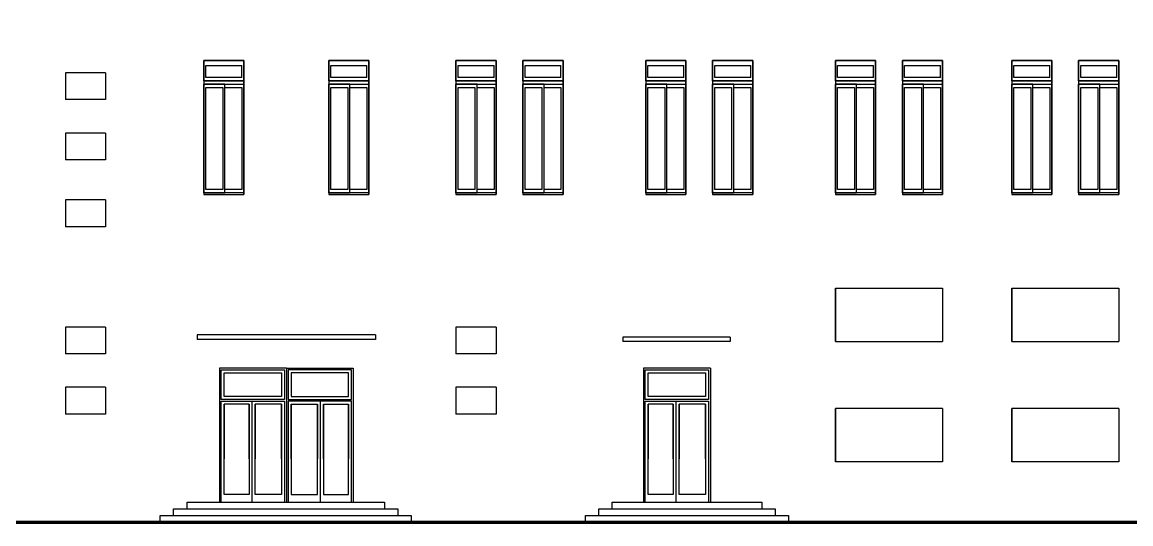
# Model space of a CAD drawing. Extents: x -55219 to 470149, y 494712 to 780039.
# Drawn here: x 107758 to 132595, y 550286 to 561537 of the extents above; entities that cross this region are included whole.
import ezdxf

# ---------------------------------------------------------------- set-up
doc = ezdxf.new("R2010")
doc.units = 0
doc.header["$LTSCALE"] = 1500
doc.header["$MEASUREMENT"] = 0
doc.layers.add('LVTRY', color=6, linetype='CONTINUOUS')

# ---------------------------------------------------------------- blocks, each defined once
blk = doc.blocks.new('A$C217B456C')
at = {"layer": 'LVTRY', "color": 7}
for p, q in [((0, 16625), (900, 16625)), ((0, 16625), (900, 16625)), ((900, 16625), (0, 16625)), ((0, 16625), (900, 16625)), ((0, 16625), (900, 16625)), ((0, 16625), (0, 14525)), ((0, 16175), (0, 16625)), ((0, 16625), (0, 16175)), ((0, 16625), (0, 16175)), ((0, 16625), (0, 16175)), ((0, 16625), (0, 16175)), ((47, 16513), (853, 16513)), ((47, 16513), (853, 16513)), ((47, 16250), (47, 16513)), ((47, 16250), (47, 16513)), ((853, 16250), (853, 16513)), ((853, 16250), (853, 16513)), ((900, 16625), (900, 14525)), ((900, 16625), (900, 16175)), ((900, 16175), (900, 16625)), ((900, 16625), (900, 16175)), ((900, 16175), (900, 16625)), ((900, 16175), (900, 16625)), ((900, 16175), (0, 16175)), ((0, 16175), (900, 16175)), ((0, 16175), (900, 16175)), ((0, 16175), (0, 14525)), ((0, 16175), (0, 14525)), ((853, 16250), (47, 16250)), ((853, 16250), (47, 16250)), ((900, 14525), (900, 16175)), ((900, 14525), (900, 16175)), ((0, 16100), (900, 16100)), ((0, 16100), (900, 16100)), ((0, 14563), (0, 16100)), ((0, 16100), (0, 14563)), ((0, 16100), (0, 14563)), ((474, 16100), (0, 16100)), ((47, 14638), (47, 16025)), ((47, 14638), (47, 16025)), ((47, 16025), (426, 16025)), ((47, 16025), (426, 16025)), ((426, 16025), (426, 14638)), ((426, 16025), (426, 14638)), ((474, 14563), (474, 16100)), ((474, 14563), (474, 16100)), ((474, 16025), (853, 16025)), ((474, 16025), (853, 16025)), ((853, 16025), (853, 14638)), ((853, 16025), (853, 14638)), ((900, 16100), (900, 14563)), ((900, 16100), (900, 14563)), ((900, 14563), (0, 14563)), ((900, 14563), (0, 14563)), ((0, 14563), (474, 14563)), ((0, 14525), (900, 14525)), ((0, 14525), (900, 14525)), ((0, 14525), (900, 14525)), ((426, 14638), (47, 14638)), ((426, 14638), (47, 14638)), ((853, 14638), (474, 14638)), ((853, 14638), (474, 14638)), ((900, 14525), (900, 14525)), ((900, 11025), (0, 11025)), ((0, 11025), (0, 10425)), ((900, 11025), (900, 10425)), ((900, 10425), (0, 10425)), ((900, 7650), (0, 7650)), ((0, 7650), (0, 7050)), ((900, 7650), (900, 7050)), ((900, 7050), (0, 7050)), ((900, 6300), (0, 6300)), ((0, 6300), (0, 5700)), ((900, 6300), (900, 5700)), ((900, 5700), (0, 5700)), ((0, 4800), (0, 4200)), ((900, 4800), (0, 4800)), ((900, 4800), (900, 4200)), ((900, 4200), (0, 4200)), ((900, 1950), (0, 1950)), ((0, 1950), (0, 1350)), ((900, 1950), (900, 1350)), ((900, 1350), (0, 1350)), ((900, 600), (0, 600)), ((0, 600), (0, 0)), ((900, 600), (900, 0)), ((900, 0), (0, 0))]:
    blk.add_line(p, q, dxfattribs=at)

msp = doc.modelspace()

# ---------------------------------------------------------------- linework, layer by layer
at = {"layer": 'LVTRY', "color": 7}
for p, q in [((111825.5, 560673.4), (111825.5, 560223.4)), ((111825.5, 560673.4), (111825.5, 560223.4)), ((111825.5, 560673.4), (111825.5, 560223.4)), ((111825.5, 560673.4), (111825.5, 560223.4)), ((111825.5, 560223.4), (111825.5, 560673.4)), ((111825.5, 560673.4), (112725.5, 560673.4)), ((111825.5, 560673.4), (112725.5, 560673.4)), ((112725.5, 560673.4), (111825.5, 560673.4)), ((111825.5, 560673.4), (112725.5, 560673.4)), ((111825.5, 560673.4), (112725.5, 560673.4)), ((111825.5, 560673.4), (111825.5, 557673.4)), ((112725.5, 560223.4), (112725.5, 560673.4)), ((112725.5, 560223.4), (112725.5, 560673.4)), ((112725.5, 560673.4), (112725.5, 560223.4)), ((112725.5, 560223.4), (112725.5, 560673.4)), ((112725.5, 560673.4), (112725.5, 560223.4)), ((112725.5, 560673.4), (112725.5, 557673.4)), ((114625.5, 560673.4), (114625.5, 560223.4)), ((114625.5, 560673.4), (114625.5, 560223.4)), ((114625.5, 560673.4), (114625.5, 560223.4)), ((114625.5, 560673.4), (114625.5, 560223.4)), ((114625.5, 560223.4), (114625.5, 560673.4)), ((114625.5, 560673.4), (115525.5, 560673.4)), ((114625.5, 560673.4), (115525.5, 560673.4)), ((115525.5, 560673.4), (114625.5, 560673.4)), ((114625.5, 560673.4), (115525.5, 560673.4)), ((114625.5, 560673.4), (115525.5, 560673.4)), ((114625.5, 560673.4), (114625.5, 557673.4)), ((115525.5, 560223.4), (115525.5, 560673.4)), ((115525.5, 560223.4), (115525.5, 560673.4)), ((115525.5, 560673.4), (115525.5, 560223.4)), ((115525.5, 560223.4), (115525.5, 560673.4)), ((115525.5, 560673.4), (115525.5, 560223.4)), ((115525.5, 560673.4), (115525.5, 557673.4)), ((117476.5, 560673.4), (117476.5, 560223.4)), ((117476.5, 560673.4), (117476.5, 560223.4)), ((117476.5, 560673.4), (117476.5, 560223.4)), ((117476.5, 560673.4), (117476.5, 560223.4)), ((117476.5, 560223.4), (117476.5, 560673.4)), ((117476.5, 560673.4), (118376.5, 560673.4)), ((117476.5, 560673.4), (118376.5, 560673.4)), ((118376.5, 560673.4), (117476.5, 560673.4)), ((117476.5, 560673.4), (118376.5, 560673.4)), ((117476.5, 560673.4), (118376.5, 560673.4)), ((117476.5, 560673.4), (117476.5, 557673.4)), ((118376.5, 560223.4), (118376.5, 560673.4)), ((118376.5, 560223.4), (118376.5, 560673.4)), ((118376.5, 560673.4), (118376.5, 560223.4)), ((118376.5, 560223.4), (118376.5, 560673.4)), ((118376.5, 560673.4), (118376.5, 560223.4)), ((118376.5, 560673.4), (118376.5, 557673.4)), ((118976.5, 560673.4), (118976.5, 560223.4)), ((118976.5, 560673.4), (118976.5, 560223.4)), ((118976.5, 560673.4), (118976.5, 560223.4)), ((118976.5, 560673.4), (118976.5, 560223.4)), ((118976.5, 560223.4), (118976.5, 560673.4)), ((118976.5, 560673.4), (119876.5, 560673.4)), ((118976.5, 560673.4), (119876.5, 560673.4)), ((119876.5, 560673.4), (118976.5, 560673.4)), ((118976.5, 560673.4), (119876.5, 560673.4)), ((118976.5, 560673.4), (119876.5, 560673.4)), ((118976.5, 560673.4), (118976.5, 557673.4)), ((119876.5, 560223.4), (119876.5, 560673.4)), ((119876.5, 560223.4), (119876.5, 560673.4)), ((119876.5, 560673.4), (119876.5, 560223.4)), ((119876.5, 560223.4), (119876.5, 560673.4)), ((119876.5, 560673.4), (119876.5, 560223.4)), ((119876.5, 560673.4), (119876.5, 557673.4)), ((121726.5, 560673.4), (121726.5, 560223.4)), ((121726.5, 560673.4), (121726.5, 560223.4)), ((121726.5, 560673.4), (121726.5, 560223.4)), ((121726.5, 560673.4), (121726.5, 560223.4)), ((121726.5, 560223.4), (121726.5, 560673.4)), ((121726.5, 560673.4), (122626.5, 560673.4)), ((121726.5, 560673.4), (122626.5, 560673.4)), ((122626.5, 560673.4), (121726.5, 560673.4)), ((121726.5, 560673.4), (122626.5, 560673.4)), ((121726.5, 560673.4), (122626.5, 560673.4)), ((121726.5, 560673.4), (121726.5, 557673.4)), ((122626.5, 560223.4), (122626.5, 560673.4)), ((122626.5, 560223.4), (122626.5, 560673.4)), ((122626.5, 560673.4), (122626.5, 560223.4)), ((122626.5, 560223.4), (122626.5, 560673.4)), ((122626.5, 560673.4), (122626.5, 560223.4)), ((122626.5, 560673.4), (122626.5, 557673.4)), ((123226.5, 560673.4), (123226.5, 560223.4)), ((123226.5, 560673.4), (123226.5, 560223.4)), ((123226.5, 560673.4), (123226.5, 560223.4)), ((123226.5, 560673.4), (123226.5, 560223.4)), ((123226.5, 560223.4), (123226.5, 560673.4)), ((123226.5, 560673.4), (124126.5, 560673.4)), ((123226.5, 560673.4), (124126.5, 560673.4)), ((124126.5, 560673.4), (123226.5, 560673.4)), ((123226.5, 560673.4), (124126.5, 560673.4)), ((123226.5, 560673.4), (124126.5, 560673.4)), ((123226.5, 560673.4), (123226.5, 557673.4)), ((124126.5, 560223.4), (124126.5, 560673.4)), ((124126.5, 560223.4), (124126.5, 560673.4)), ((124126.5, 560673.4), (124126.5, 560223.4)), ((124126.5, 560223.4), (124126.5, 560673.4)), ((124126.5, 560673.4), (124126.5, 560223.4)), ((124126.5, 560673.4), (124126.5, 557673.4)), ((125976.5, 560673.4), (125976.5, 560223.4)), ((125976.5, 560673.4), (125976.5, 560223.4)), ((125976.5, 560673.4), (125976.5, 560223.4)), ((125976.5, 560673.4), (125976.5, 560223.4)), ((125976.5, 560223.4), (125976.5, 560673.4)), ((125976.5, 560673.4), (126876.5, 560673.4)), ((125976.5, 560673.4), (126876.5, 560673.4)), ((126876.5, 560673.4), (125976.5, 560673.4)), ((125976.5, 560673.4), (126876.5, 560673.4)), ((125976.5, 560673.4), (126876.5, 560673.4)), ((125976.5, 560673.4), (125976.5, 557673.4)), ((126876.5, 560223.4), (126876.5, 560673.4)), ((126876.5, 560223.4), (126876.5, 560673.4)), ((126876.5, 560673.4), (126876.5, 560223.4)), ((126876.5, 560223.4), (126876.5, 560673.4)), ((126876.5, 560673.4), (126876.5, 560223.4)), ((126876.5, 560673.4), (126876.5, 557673.4)), ((127476.5, 560673.4), (127476.5, 560223.4)), ((127476.5, 560673.4), (127476.5, 560223.4)), ((127476.5, 560673.4), (127476.5, 560223.4)), ((127476.5, 560673.4), (127476.5, 560223.4)), ((127476.5, 560223.4), (127476.5, 560673.4)), ((127476.5, 560673.4), (128376.5, 560673.4)), ((127476.5, 560673.4), (128376.5, 560673.4)), ((128376.5, 560673.4), (127476.5, 560673.4)), ((127476.5, 560673.4), (128376.5, 560673.4)), ((127476.5, 560673.4), (128376.5, 560673.4)), ((127476.5, 560673.4), (127476.5, 557673.4)), ((128376.5, 560223.4), (128376.5, 560673.4)), ((128376.5, 560223.4), (128376.5, 560673.4)), ((128376.5, 560673.4), (128376.5, 560223.4)), ((128376.5, 560223.4), (128376.5, 560673.4)), ((128376.5, 560673.4), (128376.5, 560223.4)), ((128376.5, 560673.4), (128376.5, 557673.4)), ((129926.5, 560673.4), (129926.5, 560223.4)), ((129926.5, 560673.4), (129926.5, 560223.4)), ((129926.5, 560673.4), (129926.5, 560223.4)), ((129926.5, 560673.4), (129926.5, 560223.4)), ((129926.5, 560223.4), (129926.5, 560673.4)), ((129926.5, 560673.4), (130826.5, 560673.4)), ((129926.5, 560673.4), (130826.5, 560673.4)), ((130826.5, 560673.4), (129926.5, 560673.4)), ((129926.5, 560673.4), (130826.5, 560673.4)), ((129926.5, 560673.4), (130826.5, 560673.4)), ((129926.5, 560673.4), (129926.5, 557673.4)), ((130826.5, 560223.4), (130826.5, 560673.4)), ((130826.5, 560223.4), (130826.5, 560673.4)), ((130826.5, 560673.4), (130826.5, 560223.4)), ((130826.5, 560223.4), (130826.5, 560673.4)), ((130826.5, 560673.4), (130826.5, 560223.4)), ((130826.5, 560673.4), (130826.5, 557673.4)), ((131426.5, 560673.4), (131426.5, 560223.4)), ((131426.5, 560673.4), (131426.5, 560223.4)), ((131426.5, 560673.4), (131426.5, 560223.4)), ((131426.5, 560673.4), (131426.5, 560223.4)), ((131426.5, 560223.4), (131426.5, 560673.4)), ((131426.5, 560673.4), (132326.5, 560673.4)), ((131426.5, 560673.4), (132326.5, 560673.4)), ((132326.5, 560673.4), (131426.5, 560673.4)), ((131426.5, 560673.4), (132326.5, 560673.4)), ((131426.5, 560673.4), (132326.5, 560673.4)), ((131426.5, 560673.4), (131426.5, 557673.4)), ((132326.5, 560223.4), (132326.5, 560673.4)), ((132326.5, 560223.4), (132326.5, 560673.4)), ((132326.5, 560673.4), (132326.5, 560223.4)), ((132326.5, 560223.4), (132326.5, 560673.4)), ((132326.5, 560673.4), (132326.5, 560223.4)), ((132326.5, 560673.4), (132326.5, 557673.4)), ((111872.9, 560298.4), (111872.9, 560560.9)), ((111872.9, 560298.4), (111872.9, 560560.9)), ((111872.9, 560560.9), (112678.1, 560560.9)), ((111872.9, 560560.9), (112678.1, 560560.9)), ((112678.1, 560298.4), (112678.1, 560560.9)), ((112678.1, 560298.4), (112678.1, 560560.9)), ((114672.9, 560298.4), (114672.9, 560560.9)), ((114672.9, 560298.4), (114672.9, 560560.9)), ((114672.9, 560560.9), (115478.1, 560560.9)), ((114672.9, 560560.9), (115478.1, 560560.9)), ((115478.1, 560298.4), (115478.1, 560560.9)), ((115478.1, 560298.4), (115478.1, 560560.9)), ((117523.9, 560298.4), (117523.9, 560560.9)), ((117523.9, 560298.4), (117523.9, 560560.9)), ((117523.9, 560560.9), (118329.1, 560560.9)), ((117523.9, 560560.9), (118329.1, 560560.9)), ((118329.1, 560298.4), (118329.1, 560560.9)), ((118329.1, 560298.4), (118329.1, 560560.9)), ((119023.9, 560298.4), (119023.9, 560560.9)), ((119023.9, 560298.4), (119023.9, 560560.9)), ((119023.9, 560560.9), (119829.1, 560560.9)), ((119023.9, 560560.9), (119829.1, 560560.9)), ((119829.1, 560298.4), (119829.1, 560560.9)), ((119829.1, 560298.4), (119829.1, 560560.9)), ((121773.9, 560298.4), (121773.9, 560560.9)), ((121773.9, 560298.4), (121773.9, 560560.9)), ((121773.9, 560560.9), (122579.1, 560560.9)), ((121773.9, 560560.9), (122579.1, 560560.9)), ((122579.1, 560298.4), (122579.1, 560560.9)), ((122579.1, 560298.4), (122579.1, 560560.9)), ((123273.9, 560298.4), (123273.9, 560560.9)), ((123273.9, 560298.4), (123273.9, 560560.9)), ((123273.9, 560560.9), (124079.1, 560560.9)), ((123273.9, 560560.9), (124079.1, 560560.9)), ((124079.1, 560298.4), (124079.1, 560560.9)), ((124079.1, 560298.4), (124079.1, 560560.9)), ((126023.9, 560298.4), (126023.9, 560560.9)), ((126023.9, 560298.4), (126023.9, 560560.9)), ((126023.9, 560560.9), (126829.1, 560560.9)), ((126023.9, 560560.9), (126829.1, 560560.9)), ((126829.1, 560298.4), (126829.1, 560560.9)), ((126829.1, 560298.4), (126829.1, 560560.9)), ((127523.9, 560298.4), (127523.9, 560560.9)), ((127523.9, 560298.4), (127523.9, 560560.9)), ((127523.9, 560560.9), (128329.1, 560560.9)), ((127523.9, 560560.9), (128329.1, 560560.9)), ((128329.1, 560298.4), (128329.1, 560560.9)), ((128329.1, 560298.4), (128329.1, 560560.9)), ((129973.9, 560298.4), (129973.9, 560560.9)), ((129973.9, 560298.4), (129973.9, 560560.9)), ((129973.9, 560560.9), (130779.1, 560560.9)), ((129973.9, 560560.9), (130779.1, 560560.9)), ((130779.1, 560298.4), (130779.1, 560560.9)), ((130779.1, 560298.4), (130779.1, 560560.9)), ((131473.9, 560298.4), (131473.9, 560560.9)), ((131473.9, 560298.4), (131473.9, 560560.9)), ((131473.9, 560560.9), (132279.1, 560560.9)), ((131473.9, 560560.9), (132279.1, 560560.9)), ((132279.1, 560298.4), (132279.1, 560560.9)), ((132279.1, 560298.4), (132279.1, 560560.9)), ((111825.5, 560223.4), (112725.5, 560223.4)), ((111825.5, 560223.4), (112725.5, 560223.4)), ((112725.5, 560223.4), (111825.5, 560223.4)), ((111825.5, 560223.4), (111825.5, 557673.4)), ((111825.5, 560223.4), (111825.5, 557673.4)), ((112299.2, 560148.4), (111825.5, 560148.4)), ((111825.5, 560148.4), (112725.5, 560148.4)), ((111825.5, 560148.4), (112725.5, 560148.4)), ((111825.5, 560148.4), (111825.5, 557710.9)), ((111825.5, 560148.4), (111825.5, 557710.9)), ((111825.5, 557710.9), (111825.5, 560148.4)), ((112678.1, 560298.4), (111872.9, 560298.4)), ((112678.1, 560298.4), (111872.9, 560298.4)), ((112299.2, 557710.9), (112299.2, 560148.4)), ((112299.2, 557710.9), (112299.2, 560148.4)), ((112725.5, 557673.4), (112725.5, 560223.4)), ((112725.5, 557673.4), (112725.5, 560223.4)), ((112725.5, 560148.4), (112725.5, 557710.9)), ((112725.5, 560148.4), (112725.5, 557710.9)), ((114625.5, 560223.4), (115525.5, 560223.4)), ((114625.5, 560223.4), (115525.5, 560223.4)), ((115525.5, 560223.4), (114625.5, 560223.4)), ((114625.5, 560223.4), (114625.5, 557673.4)), ((114625.5, 560223.4), (114625.5, 557673.4)), ((115099.2, 560148.4), (114625.5, 560148.4)), ((114625.5, 560148.4), (115525.5, 560148.4)), ((114625.5, 560148.4), (115525.5, 560148.4)), ((114625.5, 560148.4), (114625.5, 557710.9)), ((114625.5, 560148.4), (114625.5, 557710.9)), ((114625.5, 557710.9), (114625.5, 560148.4)), ((115478.1, 560298.4), (114672.9, 560298.4)), ((115478.1, 560298.4), (114672.9, 560298.4)), ((115099.2, 557710.9), (115099.2, 560148.4)), ((115099.2, 557710.9), (115099.2, 560148.4)), ((115525.5, 557673.4), (115525.5, 560223.4)), ((115525.5, 557673.4), (115525.5, 560223.4)), ((115525.5, 560148.4), (115525.5, 557710.9)), ((115525.5, 560148.4), (115525.5, 557710.9)), ((117476.5, 560223.4), (118376.5, 560223.4)), ((117476.5, 560223.4), (118376.5, 560223.4)), ((118376.5, 560223.4), (117476.5, 560223.4)), ((117476.5, 560223.4), (117476.5, 557673.4)), ((117476.5, 560223.4), (117476.5, 557673.4)), ((117950.2, 560148.4), (117476.5, 560148.4)), ((117476.5, 560148.4), (118376.5, 560148.4)), ((117476.5, 560148.4), (118376.5, 560148.4)), ((117476.5, 560148.4), (117476.5, 557710.9)), ((117476.5, 560148.4), (117476.5, 557710.9)), ((117476.5, 557710.9), (117476.5, 560148.4)), ((118329.1, 560298.4), (117523.9, 560298.4)), ((118329.1, 560298.4), (117523.9, 560298.4)), ((117950.2, 557710.9), (117950.2, 560148.4)), ((117950.2, 557710.9), (117950.2, 560148.4)), ((118376.5, 557673.4), (118376.5, 560223.4)), ((118376.5, 557673.4), (118376.5, 560223.4)), ((118376.5, 560148.4), (118376.5, 557710.9)), ((118376.5, 560148.4), (118376.5, 557710.9)), ((118976.5, 560223.4), (119876.5, 560223.4)), ((118976.5, 560223.4), (119876.5, 560223.4)), ((119876.5, 560223.4), (118976.5, 560223.4)), ((118976.5, 560223.4), (118976.5, 557673.4)), ((118976.5, 560223.4), (118976.5, 557673.4)), ((119450.2, 560148.4), (118976.5, 560148.4)), ((118976.5, 560148.4), (119876.5, 560148.4)), ((118976.5, 560148.4), (119876.5, 560148.4)), ((118976.5, 560148.4), (118976.5, 557710.9)), ((118976.5, 560148.4), (118976.5, 557710.9)), ((118976.5, 557710.9), (118976.5, 560148.4)), ((119829.1, 560298.4), (119023.9, 560298.4)), ((119829.1, 560298.4), (119023.9, 560298.4)), ((119450.2, 557710.9), (119450.2, 560148.4)), ((119450.2, 557710.9), (119450.2, 560148.4)), ((119876.5, 557673.4), (119876.5, 560223.4)), ((119876.5, 557673.4), (119876.5, 560223.4)), ((119876.5, 560148.4), (119876.5, 557710.9)), ((119876.5, 560148.4), (119876.5, 557710.9)), ((121726.5, 560223.4), (122626.5, 560223.4)), ((121726.5, 560223.4), (122626.5, 560223.4)), ((122626.5, 560223.4), (121726.5, 560223.4)), ((121726.5, 560223.4), (121726.5, 557673.4)), ((121726.5, 560223.4), (121726.5, 557673.4)), ((122200.2, 560148.4), (121726.5, 560148.4)), ((121726.5, 560148.4), (122626.5, 560148.4)), ((121726.5, 560148.4), (122626.5, 560148.4)), ((121726.5, 560148.4), (121726.5, 557710.9)), ((121726.5, 560148.4), (121726.5, 557710.9)), ((121726.5, 557710.9), (121726.5, 560148.4)), ((122579.1, 560298.4), (121773.9, 560298.4)), ((122579.1, 560298.4), (121773.9, 560298.4)), ((122200.2, 557710.9), (122200.2, 560148.4)), ((122200.2, 557710.9), (122200.2, 560148.4)), ((122626.5, 557673.4), (122626.5, 560223.4)), ((122626.5, 557673.4), (122626.5, 560223.4)), ((122626.5, 560148.4), (122626.5, 557710.9)), ((122626.5, 560148.4), (122626.5, 557710.9)), ((123226.5, 560223.4), (124126.5, 560223.4)), ((123226.5, 560223.4), (124126.5, 560223.4)), ((124126.5, 560223.4), (123226.5, 560223.4)), ((123226.5, 560223.4), (123226.5, 557673.4)), ((123226.5, 560223.4), (123226.5, 557673.4)), ((123700.2, 560148.4), (123226.5, 560148.4)), ((123226.5, 560148.4), (124126.5, 560148.4)), ((123226.5, 560148.4), (124126.5, 560148.4)), ((123226.5, 560148.4), (123226.5, 557710.9)), ((123226.5, 560148.4), (123226.5, 557710.9)), ((123226.5, 557710.9), (123226.5, 560148.4)), ((124079.1, 560298.4), (123273.9, 560298.4)), ((124079.1, 560298.4), (123273.9, 560298.4)), ((123700.2, 557710.9), (123700.2, 560148.4)), ((123700.2, 557710.9), (123700.2, 560148.4)), ((124126.5, 557673.4), (124126.5, 560223.4)), ((124126.5, 557673.4), (124126.5, 560223.4)), ((124126.5, 560148.4), (124126.5, 557710.9)), ((124126.5, 560148.4), (124126.5, 557710.9)), ((125976.5, 560223.4), (126876.5, 560223.4)), ((125976.5, 560223.4), (126876.5, 560223.4)), ((126876.5, 560223.4), (125976.5, 560223.4)), ((125976.5, 560223.4), (125976.5, 557673.4)), ((125976.5, 560223.4), (125976.5, 557673.4)), ((126450.2, 560148.4), (125976.5, 560148.4)), ((125976.5, 560148.4), (126876.5, 560148.4)), ((125976.5, 560148.4), (126876.5, 560148.4)), ((125976.5, 560148.4), (125976.5, 557710.9)), ((125976.5, 560148.4), (125976.5, 557710.9)), ((125976.5, 557710.9), (125976.5, 560148.4)), ((126829.1, 560298.4), (126023.9, 560298.4)), ((126829.1, 560298.4), (126023.9, 560298.4)), ((126450.2, 557710.9), (126450.2, 560148.4)), ((126450.2, 557710.9), (126450.2, 560148.4)), ((126876.5, 557673.4), (126876.5, 560223.4)), ((126876.5, 557673.4), (126876.5, 560223.4)), ((126876.5, 560148.4), (126876.5, 557710.9)), ((126876.5, 560148.4), (126876.5, 557710.9)), ((127476.5, 560223.4), (128376.5, 560223.4)), ((127476.5, 560223.4), (128376.5, 560223.4)), ((128376.5, 560223.4), (127476.5, 560223.4)), ((127476.5, 560223.4), (127476.5, 557673.4)), ((127476.5, 560223.4), (127476.5, 557673.4)), ((127950.2, 560148.4), (127476.5, 560148.4)), ((127476.5, 560148.4), (128376.5, 560148.4)), ((127476.5, 560148.4), (128376.5, 560148.4)), ((127476.5, 560148.4), (127476.5, 557710.9)), ((127476.5, 560148.4), (127476.5, 557710.9)), ((127476.5, 557710.9), (127476.5, 560148.4)), ((128329.1, 560298.4), (127523.9, 560298.4)), ((128329.1, 560298.4), (127523.9, 560298.4)), ((127950.2, 557710.9), (127950.2, 560148.4)), ((127950.2, 557710.9), (127950.2, 560148.4)), ((128376.5, 557673.4), (128376.5, 560223.4)), ((128376.5, 557673.4), (128376.5, 560223.4)), ((128376.5, 560148.4), (128376.5, 557710.9)), ((128376.5, 560148.4), (128376.5, 557710.9)), ((129926.5, 560223.4), (130826.5, 560223.4)), ((129926.5, 560223.4), (130826.5, 560223.4)), ((130826.5, 560223.4), (129926.5, 560223.4)), ((129926.5, 560223.4), (129926.5, 557673.4)), ((129926.5, 560223.4), (129926.5, 557673.4)), ((130400.2, 560148.4), (129926.5, 560148.4)), ((129926.5, 560148.4), (130826.5, 560148.4)), ((129926.5, 560148.4), (130826.5, 560148.4)), ((129926.5, 560148.4), (129926.5, 557710.9)), ((129926.5, 560148.4), (129926.5, 557710.9)), ((129926.5, 557710.9), (129926.5, 560148.4)), ((130779.1, 560298.4), (129973.9, 560298.4)), ((130779.1, 560298.4), (129973.9, 560298.4)), ((130400.2, 557710.9), (130400.2, 560148.4)), ((130400.2, 557710.9), (130400.2, 560148.4)), ((130826.5, 557673.4), (130826.5, 560223.4)), ((130826.5, 557673.4), (130826.5, 560223.4)), ((130826.5, 560148.4), (130826.5, 557710.9)), ((130826.5, 560148.4), (130826.5, 557710.9)), ((131426.5, 560223.4), (132326.5, 560223.4)), ((131426.5, 560223.4), (132326.5, 560223.4)), ((132326.5, 560223.4), (131426.5, 560223.4)), ((131426.5, 560223.4), (131426.5, 557673.4)), ((131426.5, 560223.4), (131426.5, 557673.4)), ((131900.2, 560148.4), (131426.5, 560148.4)), ((131426.5, 560148.4), (132326.5, 560148.4)), ((131426.5, 560148.4), (132326.5, 560148.4)), ((131426.5, 560148.4), (131426.5, 557710.9)), ((131426.5, 560148.4), (131426.5, 557710.9)), ((131426.5, 557710.9), (131426.5, 560148.4)), ((132279.1, 560298.4), (131473.9, 560298.4)), ((132279.1, 560298.4), (131473.9, 560298.4)), ((131900.2, 557710.9), (131900.2, 560148.4)), ((131900.2, 557710.9), (131900.2, 560148.4)), ((132326.5, 557673.4), (132326.5, 560223.4)), ((132326.5, 557673.4), (132326.5, 560223.4)), ((132326.5, 560148.4), (132326.5, 557710.9)), ((132326.5, 560148.4), (132326.5, 557710.9)), ((111872.9, 560073.4), (112251.8, 560073.4)), ((111872.9, 560073.4), (112251.8, 560073.4)), ((111872.9, 557785.9), (111872.9, 560073.4)), ((111872.9, 557785.9), (111872.9, 560073.4)), ((112251.8, 560073.4), (112251.8, 557785.9)), ((112251.8, 560073.4), (112251.8, 557785.9)), ((112299.2, 560073.4), (112678.1, 560073.4)), ((112299.2, 560073.4), (112678.1, 560073.4)), ((112678.1, 560073.4), (112678.1, 557785.9)), ((112678.1, 560073.4), (112678.1, 557785.9)), ((114672.9, 560073.4), (115051.8, 560073.4)), ((114672.9, 560073.4), (115051.8, 560073.4)), ((114672.9, 557785.9), (114672.9, 560073.4)), ((114672.9, 557785.9), (114672.9, 560073.4)), ((115051.8, 560073.4), (115051.8, 557785.9)), ((115051.8, 560073.4), (115051.8, 557785.9)), ((115099.2, 560073.4), (115478.1, 560073.4)), ((115099.2, 560073.4), (115478.1, 560073.4)), ((115478.1, 560073.4), (115478.1, 557785.9)), ((115478.1, 560073.4), (115478.1, 557785.9)), ((117523.9, 560073.4), (117902.8, 560073.4)), ((117523.9, 560073.4), (117902.8, 560073.4)), ((117523.9, 557785.9), (117523.9, 560073.4)), ((117523.9, 557785.9), (117523.9, 560073.4)), ((117902.8, 560073.4), (117902.8, 557785.9)), ((117902.8, 560073.4), (117902.8, 557785.9)), ((117950.2, 560073.4), (118329.1, 560073.4)), ((117950.2, 560073.4), (118329.1, 560073.4)), ((118329.1, 560073.4), (118329.1, 557785.9)), ((118329.1, 560073.4), (118329.1, 557785.9)), ((119023.9, 560073.4), (119402.8, 560073.4)), ((119023.9, 560073.4), (119402.8, 560073.4)), ((119023.9, 557785.9), (119023.9, 560073.4)), ((119023.9, 557785.9), (119023.9, 560073.4)), ((119402.8, 560073.4), (119402.8, 557785.9)), ((119402.8, 560073.4), (119402.8, 557785.9)), ((119450.2, 560073.4), (119829.1, 560073.4)), ((119450.2, 560073.4), (119829.1, 560073.4)), ((119829.1, 560073.4), (119829.1, 557785.9)), ((119829.1, 560073.4), (119829.1, 557785.9)), ((121773.9, 560073.4), (122152.8, 560073.4)), ((121773.9, 560073.4), (122152.8, 560073.4)), ((121773.9, 557785.9), (121773.9, 560073.4)), ((121773.9, 557785.9), (121773.9, 560073.4)), ((122152.8, 560073.4), (122152.8, 557785.9)), ((122152.8, 560073.4), (122152.8, 557785.9)), ((122200.2, 560073.4), (122579.1, 560073.4)), ((122200.2, 560073.4), (122579.1, 560073.4)), ((122579.1, 560073.4), (122579.1, 557785.9)), ((122579.1, 560073.4), (122579.1, 557785.9)), ((123273.9, 560073.4), (123652.8, 560073.4)), ((123273.9, 560073.4), (123652.8, 560073.4)), ((123273.9, 557785.9), (123273.9, 560073.4)), ((123273.9, 557785.9), (123273.9, 560073.4)), ((123652.8, 560073.4), (123652.8, 557785.9)), ((123652.8, 560073.4), (123652.8, 557785.9)), ((123700.2, 560073.4), (124079.1, 560073.4)), ((123700.2, 560073.4), (124079.1, 560073.4)), ((124079.1, 560073.4), (124079.1, 557785.9)), ((124079.1, 560073.4), (124079.1, 557785.9)), ((126023.9, 560073.4), (126402.8, 560073.4)), ((126023.9, 560073.4), (126402.8, 560073.4)), ((126023.9, 557785.9), (126023.9, 560073.4)), ((126023.9, 557785.9), (126023.9, 560073.4)), ((126402.8, 560073.4), (126402.8, 557785.9)), ((126402.8, 560073.4), (126402.8, 557785.9)), ((126450.2, 560073.4), (126829.1, 560073.4)), ((126450.2, 560073.4), (126829.1, 560073.4)), ((126829.1, 560073.4), (126829.1, 557785.9)), ((126829.1, 560073.4), (126829.1, 557785.9)), ((127523.9, 560073.4), (127902.8, 560073.4)), ((127523.9, 560073.4), (127902.8, 560073.4)), ((127523.9, 557785.9), (127523.9, 560073.4)), ((127523.9, 557785.9), (127523.9, 560073.4)), ((127902.8, 560073.4), (127902.8, 557785.9)), ((127902.8, 560073.4), (127902.8, 557785.9)), ((127950.2, 560073.4), (128329.1, 560073.4)), ((127950.2, 560073.4), (128329.1, 560073.4)), ((128329.1, 560073.4), (128329.1, 557785.9)), ((128329.1, 560073.4), (128329.1, 557785.9)), ((129973.9, 560073.4), (130352.8, 560073.4)), ((129973.9, 560073.4), (130352.8, 560073.4)), ((129973.9, 557785.9), (129973.9, 560073.4)), ((129973.9, 557785.9), (129973.9, 560073.4)), ((130352.8, 560073.4), (130352.8, 557785.9)), ((130352.8, 560073.4), (130352.8, 557785.9)), ((130400.2, 560073.4), (130779.1, 560073.4)), ((130400.2, 560073.4), (130779.1, 560073.4)), ((130779.1, 560073.4), (130779.1, 557785.9)), ((130779.1, 560073.4), (130779.1, 557785.9)), ((131473.9, 560073.4), (131852.8, 560073.4)), ((131473.9, 560073.4), (131852.8, 560073.4)), ((131473.9, 557785.9), (131473.9, 560073.4)), ((131473.9, 557785.9), (131473.9, 560073.4)), ((131852.8, 560073.4), (131852.8, 557785.9)), ((131852.8, 560073.4), (131852.8, 557785.9)), ((131900.2, 560073.4), (132279.1, 560073.4)), ((131900.2, 560073.4), (132279.1, 560073.4)), ((132279.1, 560073.4), (132279.1, 557785.9)), ((132279.1, 560073.4), (132279.1, 557785.9)), ((111825.5, 557710.9), (112299.2, 557710.9)), ((112725.5, 557710.9), (111825.5, 557710.9)), ((112725.5, 557710.9), (111825.5, 557710.9)), ((111825.5, 557673.4), (112725.5, 557673.4)), ((111825.5, 557673.4), (112725.5, 557673.4)), ((111825.5, 557673.4), (112725.5, 557673.4)), ((112251.8, 557785.9), (111872.9, 557785.9)), ((112251.8, 557785.9), (111872.9, 557785.9)), ((112678.1, 557785.9), (112299.2, 557785.9)), ((112678.1, 557785.9), (112299.2, 557785.9)), ((112725.5, 557673.4), (112725.5, 557673.4)), ((114625.5, 557710.9), (115099.2, 557710.9)), ((115525.5, 557710.9), (114625.5, 557710.9)), ((115525.5, 557710.9), (114625.5, 557710.9)), ((114625.5, 557673.4), (115525.5, 557673.4)), ((114625.5, 557673.4), (115525.5, 557673.4)), ((114625.5, 557673.4), (115525.5, 557673.4)), ((115051.8, 557785.9), (114672.9, 557785.9)), ((115051.8, 557785.9), (114672.9, 557785.9)), ((115478.1, 557785.9), (115099.2, 557785.9)), ((115478.1, 557785.9), (115099.2, 557785.9)), ((115525.5, 557673.4), (115525.5, 557673.4)), ((117476.5, 557710.9), (117950.2, 557710.9)), ((118376.5, 557710.9), (117476.5, 557710.9)), ((118376.5, 557710.9), (117476.5, 557710.9)), ((117476.5, 557673.4), (118376.5, 557673.4)), ((117476.5, 557673.4), (118376.5, 557673.4)), ((117476.5, 557673.4), (118376.5, 557673.4)), ((117902.8, 557785.9), (117523.9, 557785.9)), ((117902.8, 557785.9), (117523.9, 557785.9)), ((118329.1, 557785.9), (117950.2, 557785.9)), ((118329.1, 557785.9), (117950.2, 557785.9)), ((118376.5, 557673.4), (118376.5, 557673.4)), ((118976.5, 557710.9), (119450.2, 557710.9)), ((119876.5, 557710.9), (118976.5, 557710.9)), ((119876.5, 557710.9), (118976.5, 557710.9)), ((118976.5, 557673.4), (119876.5, 557673.4)), ((118976.5, 557673.4), (119876.5, 557673.4)), ((118976.5, 557673.4), (119876.5, 557673.4)), ((119402.8, 557785.9), (119023.9, 557785.9)), ((119402.8, 557785.9), (119023.9, 557785.9)), ((119829.1, 557785.9), (119450.2, 557785.9)), ((119829.1, 557785.9), (119450.2, 557785.9)), ((119876.5, 557673.4), (119876.5, 557673.4)), ((121726.5, 557710.9), (122200.2, 557710.9)), ((122626.5, 557710.9), (121726.5, 557710.9)), ((122626.5, 557710.9), (121726.5, 557710.9)), ((121726.5, 557673.4), (122626.5, 557673.4)), ((121726.5, 557673.4), (122626.5, 557673.4)), ((121726.5, 557673.4), (122626.5, 557673.4)), ((122152.8, 557785.9), (121773.9, 557785.9)), ((122152.8, 557785.9), (121773.9, 557785.9)), ((122579.1, 557785.9), (122200.2, 557785.9)), ((122579.1, 557785.9), (122200.2, 557785.9)), ((122626.5, 557673.4), (122626.5, 557673.4)), ((123226.5, 557710.9), (123700.2, 557710.9)), ((124126.5, 557710.9), (123226.5, 557710.9)), ((124126.5, 557710.9), (123226.5, 557710.9)), ((123226.5, 557673.4), (124126.5, 557673.4)), ((123226.5, 557673.4), (124126.5, 557673.4)), ((123226.5, 557673.4), (124126.5, 557673.4)), ((123652.8, 557785.9), (123273.9, 557785.9)), ((123652.8, 557785.9), (123273.9, 557785.9)), ((124079.1, 557785.9), (123700.2, 557785.9)), ((124079.1, 557785.9), (123700.2, 557785.9)), ((124126.5, 557673.4), (124126.5, 557673.4)), ((125976.5, 557710.9), (126450.2, 557710.9)), ((126876.5, 557710.9), (125976.5, 557710.9)), ((126876.5, 557710.9), (125976.5, 557710.9)), ((125976.5, 557673.4), (126876.5, 557673.4)), ((125976.5, 557673.4), (126876.5, 557673.4)), ((125976.5, 557673.4), (126876.5, 557673.4)), ((126402.8, 557785.9), (126023.9, 557785.9)), ((126402.8, 557785.9), (126023.9, 557785.9)), ((126829.1, 557785.9), (126450.2, 557785.9)), ((126829.1, 557785.9), (126450.2, 557785.9)), ((126876.5, 557673.4), (126876.5, 557673.4)), ((127476.5, 557710.9), (127950.2, 557710.9)), ((128376.5, 557710.9), (127476.5, 557710.9)), ((128376.5, 557710.9), (127476.5, 557710.9)), ((127476.5, 557673.4), (128376.5, 557673.4)), ((127476.5, 557673.4), (128376.5, 557673.4)), ((127476.5, 557673.4), (128376.5, 557673.4)), ((127902.8, 557785.9), (127523.9, 557785.9)), ((127902.8, 557785.9), (127523.9, 557785.9)), ((128329.1, 557785.9), (127950.2, 557785.9)), ((128329.1, 557785.9), (127950.2, 557785.9)), ((128376.5, 557673.4), (128376.5, 557673.4)), ((129926.5, 557710.9), (130400.2, 557710.9)), ((130826.5, 557710.9), (129926.5, 557710.9)), ((130826.5, 557710.9), (129926.5, 557710.9)), ((129926.5, 557673.4), (130826.5, 557673.4)), ((129926.5, 557673.4), (130826.5, 557673.4)), ((129926.5, 557673.4), (130826.5, 557673.4)), ((130352.8, 557785.9), (129973.9, 557785.9)), ((130352.8, 557785.9), (129973.9, 557785.9)), ((130779.1, 557785.9), (130400.2, 557785.9)), ((130779.1, 557785.9), (130400.2, 557785.9)), ((130826.5, 557673.4), (130826.5, 557673.4)), ((131426.5, 557710.9), (131900.2, 557710.9)), ((132326.5, 557710.9), (131426.5, 557710.9)), ((132326.5, 557710.9), (131426.5, 557710.9)), ((131426.5, 557673.4), (132326.5, 557673.4)), ((131426.5, 557673.4), (132326.5, 557673.4)), ((131426.5, 557673.4), (132326.5, 557673.4)), ((131852.8, 557785.9), (131473.9, 557785.9)), ((131852.8, 557785.9), (131473.9, 557785.9)), ((132279.1, 557785.9), (131900.2, 557785.9)), ((132279.1, 557785.9), (131900.2, 557785.9)), ((132326.5, 557673.4), (132326.5, 557673.4)), ((125976.5, 555573.4), (125976.5, 554373.4)), ((125976.5, 554373.4), (125976.5, 555573.4)), ((125976.5, 555573.4), (128376.5, 555573.4)), ((128376.5, 555573.4), (128376.5, 554373.4)), ((128376.5, 555573.4), (128376.5, 554373.4)), ((129926.5, 555573.4), (132326.5, 555573.4)), ((129926.5, 554373.4), (129926.5, 555573.4)), ((129926.5, 555573.4), (129926.5, 554373.4)), ((132326.5, 555573.4), (132326.5, 554373.4)), ((132326.5, 555573.4), (132326.5, 554373.4)), ((118376.5, 554698.4), (117476.5, 554698.4)), ((117476.5, 554698.4), (117476.5, 554098.4)), ((118376.5, 554698.4), (118376.5, 554098.4)), ((114091.2, 554523.4), (111676.5, 554523.4)), ((114091.2, 554423.4), (111676.5, 554423.4)), ((115676.5, 554523.4), (113726.5, 554523.4)), ((115676.5, 554423.4), (113726.5, 554423.4)), ((122740.8, 554473.4), (121215.4, 554473.4)), ((122740.8, 554373.4), (121215.4, 554373.4)), ((123615.7, 554473.4), (122476.5, 554473.4)), ((123615.7, 554373.4), (122476.5, 554373.4)), ((125976.5, 554373.4), (128376.5, 554373.4)), ((129926.5, 554373.4), (132326.5, 554373.4)), ((118376.5, 554098.4), (117476.5, 554098.4)), ((113676.5, 553773.4), (112176.5, 553773.4)), ((112176.5, 553773.4), (112176.5, 550773.4)), ((112206.5, 553773.4), (112206.5, 553773.4)), ((112218.5, 553740.4), (113634.5, 553740.4)), ((112218.5, 553073.4), (112218.5, 553740.4)), ((112284.5, 553673.4), (113568.5, 553673.4)), ((112284.5, 553140.4), (112284.5, 553673.4)), ((112944.5, 553673.4), (113568.5, 553673.4)), ((113568.5, 553673.4), (113568.5, 553140.4)), ((113634.5, 553740.4), (113634.5, 553073.4)), ((113676.5, 553773.4), (115176.5, 553773.4)), ((113676.5, 553773.4), (113676.5, 550773.4)), ((113676.5, 553773.4), (113676.5, 550773.4)), ((113676.5, 553773.4), (113676.5, 550773.4)), ((113676.5, 553773.4), (113676.5, 550773.4)), ((115134.5, 553740.4), (113718.5, 553740.4)), ((113718.5, 553740.4), (113718.5, 553073.4)), ((115068.5, 553673.4), (113784.5, 553673.4)), ((114408.5, 553673.4), (113784.5, 553673.4)), ((113784.5, 553673.4), (113784.5, 553140.4)), ((115068.5, 553140.4), (115068.5, 553673.4)), ((115134.5, 553073.4), (115134.5, 553740.4)), ((115146.5, 553773.4), (115146.5, 553773.4)), ((115176.5, 553773.4), (115176.5, 550773.4)), ((121676.5, 553773.4), (121676.5, 550773.4)), ((123176.5, 553773.4), (121676.5, 553773.4)), ((121706.5, 553773.4), (121706.5, 553773.4)), ((121718.5, 553073.4), (121718.5, 553740.4)), ((121718.5, 553740.4), (123134.5, 553740.4)), ((121784.5, 553140.4), (121784.5, 553673.4)), ((121784.5, 553673.4), (123068.5, 553673.4)), ((122444.5, 553673.4), (123068.5, 553673.4)), ((123068.5, 553673.4), (123068.5, 553140.4)), ((123134.5, 553740.4), (123134.5, 553073.4)), ((123176.5, 553773.4), (123176.5, 550773.4)), ((123176.5, 553773.4), (123176.5, 550773.4)), ((113568.5, 553140.4), (112284.5, 553140.4)), ((113568.5, 553140.4), (112944.5, 553140.4)), ((113784.5, 553140.4), (115068.5, 553140.4)), ((113784.5, 553140.4), (114408.5, 553140.4)), ((118376.5, 553348.4), (117476.5, 553348.4)), ((117476.5, 553348.4), (117476.5, 552748.4)), ((118376.5, 553348.4), (118376.5, 552748.4)), ((123068.5, 553140.4), (121784.5, 553140.4)), ((123068.5, 553140.4), (122444.5, 553140.4)), ((113634.5, 553073.4), (112218.5, 553073.4)), ((112218.5, 550773.4), (112218.5, 553040.4)), ((112218.5, 553040.4), (113634.5, 553040.4)), ((112284.5, 550940.4), (112284.5, 552973.4)), ((112284.5, 552973.4), (112284.5, 551740.4)), ((112844.5, 552973.4), (112284.5, 552973.4)), ((112844.5, 551740.4), (112844.5, 552973.4)), ((112844.5, 552973.4), (112844.5, 550940.4)), ((112911.5, 550773.4), (112911.5, 553040.4)), ((113568.5, 552973.4), (112978.5, 552973.4)), ((112978.5, 550940.4), (112978.5, 552973.4)), ((112978.5, 552973.4), (112978.5, 551740.4)), ((113568.5, 552973.4), (113568.5, 550940.4)), ((113568.5, 551740.4), (113568.5, 552973.4)), ((113634.5, 553040.4), (113634.5, 550773.4)), ((113718.5, 553073.4), (115134.5, 553073.4)), ((115134.5, 553040.4), (113718.5, 553040.4)), ((113718.5, 553040.4), (113718.5, 550773.4)), ((113784.5, 551740.4), (113784.5, 552973.4)), ((113784.5, 552973.4), (113784.5, 550940.4)), ((113784.5, 552973.4), (114374.5, 552973.4)), ((114374.5, 552973.4), (114374.5, 551740.4)), ((114374.5, 550940.4), (114374.5, 552973.4)), ((114441.5, 550773.4), (114441.5, 553040.4)), ((114508.5, 552973.4), (115068.5, 552973.4)), ((114508.5, 552973.4), (114508.5, 550940.4)), ((114508.5, 551740.4), (114508.5, 552973.4)), ((115068.5, 552973.4), (115068.5, 551740.4)), ((115068.5, 550940.4), (115068.5, 552973.4)), ((115134.5, 550773.4), (115134.5, 553040.4)), ((123134.5, 553073.4), (121718.5, 553073.4)), ((121718.5, 553040.4), (123134.5, 553040.4)), ((121718.5, 550773.4), (121718.5, 553040.4)), ((122344.5, 552973.4), (121784.5, 552973.4)), ((121784.5, 552973.4), (121784.5, 551740.4)), ((121784.5, 550940.4), (121784.5, 552973.4)), ((122344.5, 552973.4), (122344.5, 550940.4)), ((122344.5, 551740.4), (122344.5, 552973.4)), ((122411.5, 550773.4), (122411.5, 553040.4)), ((122478.5, 552973.4), (122478.5, 551740.4)), ((122478.5, 550940.4), (122478.5, 552973.4)), ((123068.5, 552973.4), (122478.5, 552973.4)), ((123068.5, 551740.4), (123068.5, 552973.4)), ((123068.5, 552973.4), (123068.5, 550940.4)), ((123134.5, 553040.4), (123134.5, 550773.4)), ((118376.5, 552748.4), (117476.5, 552748.4)), ((125976.5, 552873.4), (125976.5, 551673.4)), ((125976.5, 551673.4), (125976.5, 552873.4)), ((128376.5, 552873.4), (125976.5, 552873.4)), ((128376.5, 552873.4), (128376.5, 551673.4)), ((128376.5, 552873.4), (128376.5, 551673.4)), ((132326.5, 552873.4), (129926.5, 552873.4)), ((129926.5, 551673.4), (129926.5, 552873.4)), ((129926.5, 552873.4), (129926.5, 551673.4)), ((132326.5, 552873.4), (132326.5, 551673.4)), ((132326.5, 552873.4), (132326.5, 551673.4)), ((128376.5, 551673.4), (125976.5, 551673.4)), ((132326.5, 551673.4), (129926.5, 551673.4)), ((112844.5, 550940.4), (112284.5, 550940.4)), ((113568.5, 550940.4), (112978.5, 550940.4)), ((113784.5, 550940.4), (114374.5, 550940.4)), ((114508.5, 550940.4), (115068.5, 550940.4)), ((122344.5, 550940.4), (121784.5, 550940.4)), ((123068.5, 550940.4), (122478.5, 550940.4)), ((111451, 550772.9), (111451.5, 550773.4)), ((111451, 550623.4), (111451, 550772.9)), ((111451.5, 550773.4), (115876, 550773.4)), ((115876, 550773.4), (115876.5, 550772.9)), ((115876.5, 550772.9), (115876.5, 550623.4)), ((120976.5, 550772.9), (120977, 550773.4)), ((120976.5, 550623.4), (120976.5, 550772.9)), ((120977, 550773.4), (124326, 550773.4)), ((124326, 550773.4), (124326.5, 550772.9)), ((124326.5, 550772.9), (124326.5, 550623.4)), ((110851, 550473.4), (116476.5, 550473.4)), ((110851, 550323.4), (110851, 550473.4)), ((111151, 550622.9), (111151.5, 550623.4)), ((111151, 550473.4), (111151, 550622.9)), ((111151.5, 550623.4), (116176, 550623.4)), ((116176, 550623.4), (116176.5, 550622.9)), ((116176.5, 550622.9), (116176.5, 550473.4)), ((116476.5, 550473.4), (116476.5, 550323.4)), ((120376.5, 550323.4), (120376.5, 550473.4)), ((120376.5, 550473.4), (124926.5, 550473.4)), ((120676.5, 550622.9), (120677, 550623.4)), ((120676.5, 550473.4), (120676.5, 550622.9)), ((120677, 550623.4), (124626, 550623.4)), ((124626, 550623.4), (124626.5, 550622.9)), ((124626.5, 550622.9), (124626.5, 550473.4)), ((124926.5, 550473.4), (124926.5, 550323.4))]:
    msp.add_line(p, q, dxfattribs=at)
at = {"layer": 'LVTRY'}
for p, q in [((111676.5, 554523.4), (111676.5, 554423.4)), ((115676.5, 554523.4), (115676.5, 554423.4)), ((121215.4, 554473.4), (121215.4, 554373.4)), ((123615.7, 554473.4), (123615.7, 554373.4))]:
    msp.add_line(p, q, dxfattribs=at)
at = {"layer": 'LVTRY', "color": 7, "const_width": 75}
msp.add_lwpolyline([(168810.4, 550323.4), (90851.2, 550323.4)], dxfattribs=at)

# ---------------------------------------------------------------- block references
at = {"layer": 'LVTRY'}
msp.add_blockref('A$C217B456C', (108726.5, 552748.4), dxfattribs=at)

doc.saveas('drawing.dxf')
